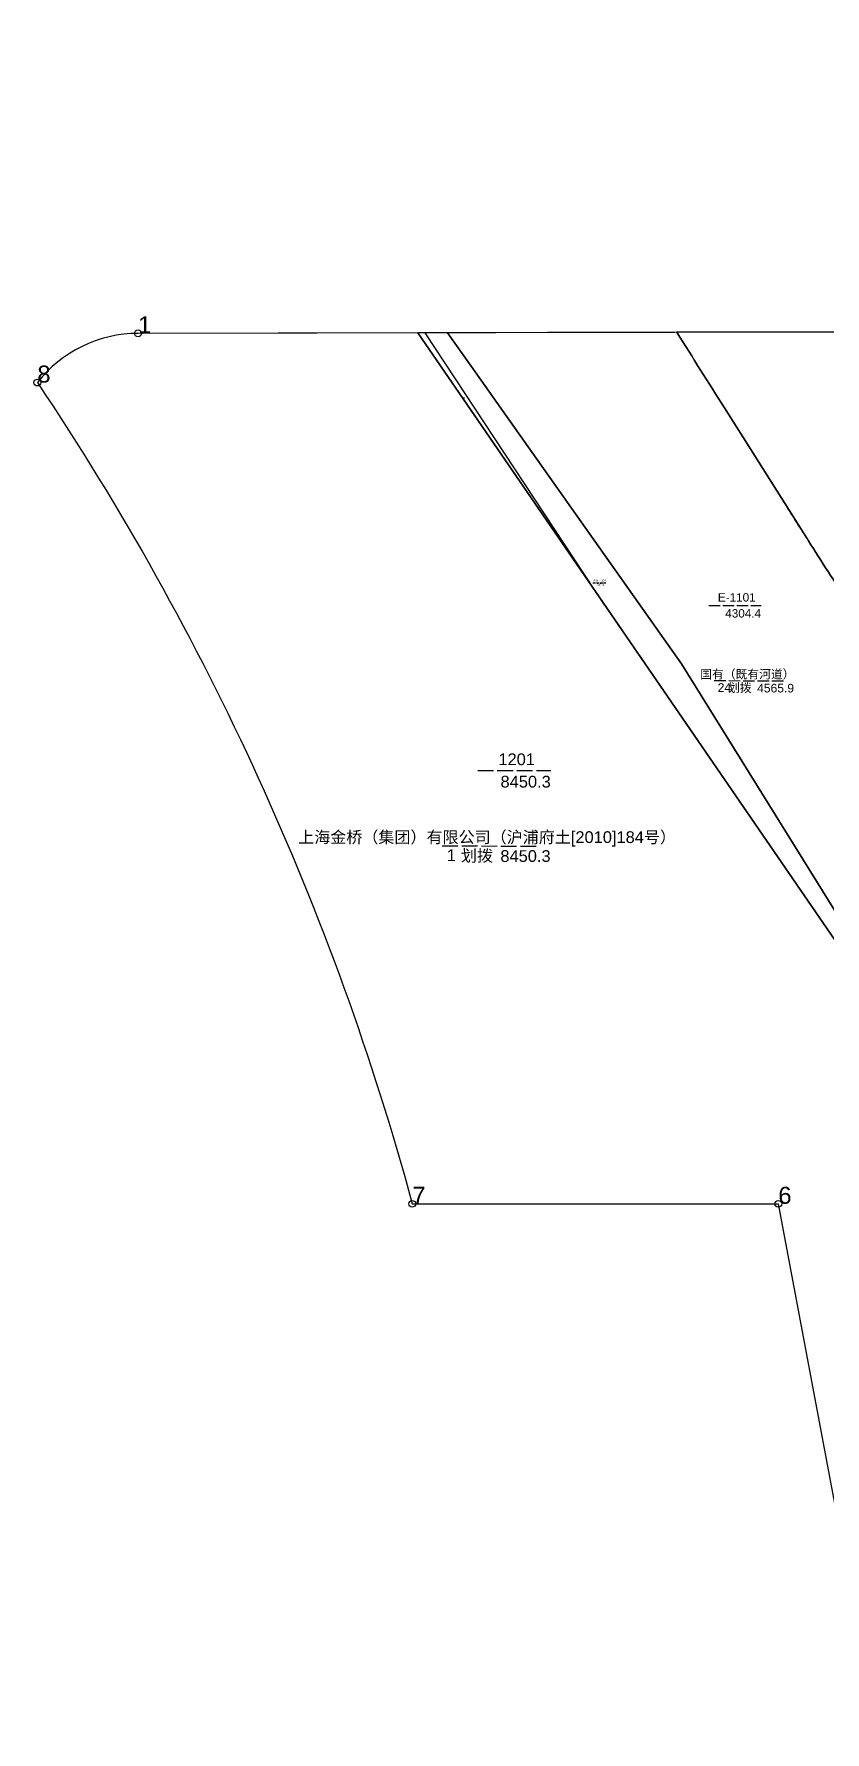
# Model space of a CAD drawing. Header units: metres. Extents: x 15788 to 16056, y 1027 to 1229.
# Drawn here: x 15787.7 to 15880.5, y 1027.5 to 1226.8 of the extents above; entities that cross this region are included whole.
import ezdxf
from ezdxf.enums import TextEntityAlignment as Align

# ---------------------------------------------------------------- set-up
doc = ezdxf.new("R2010")
doc.units = ezdxf.units.M
doc.linetypes.add('XX82', pattern=[5, 4, -1])
for name, color, linetype in [('js_close', 100, 'Continuous'), ('js_jzd', 7, 'Continuous'), ('kc_close', 5, 'Continuous'), ('kc_dw', 2, 'Continuous'), ('kc_gh', 4, 'Continuous'), ('kc_jt', 181, 'Continuous')]:
    doc.layers.add(name, color=color, linetype=linetype)
doc.styles.add('st_h', font='txt.shx', dxfattribs={"bigfont": 'hztxt.shx'})
doc.styles.get("Standard").update_dxf_attribs({"font": 'arial.ttf'})

# ---------------------------------------------------------------- blocks, each defined once
blk = doc.blocks.new('emap_yt')
at = {"linetype": 'XX82'}
blk.add_line((-8.85, -2.29), (9.84, -2.29), dxfattribs=at)
at = {"style": 'st_h', "flags": 1}
for tag, p in [('用地类型', (10.38, 14.54)), ('单位序号', (10.38, 8.97)), ('规划序号', (11.72, 4.65)), ('勘测类型', (32.53, 3.82)), ('规划用途', (13.17, -0.63)), ('单位名', (33.37, -1.89)), ('原宗地号', (12.74, -5.65)), ('权属', (34.06, -8.15)), ('勘测序号', (12.47, -10.52)), ('新宗地号', (30.96, -14.82))]:
    blk.add_attdef(tag, p, '', height=4.38, dxfattribs=at)
blk.add_attdef('原来用途', text='', height=3).set_placement((1.09, -0.92), align=Align.CENTER)
blk.add_attdef('面积', (-3.03, -6.64), '', height=3)
at = {"linetype": 'XX82', "style": 'st_h', "flags": 1}
blk.add_attdef('街道号', (12.81, -14.59), '', height=4.38, dxfattribs=at)
at = {"linetype": 'XX82', "flags": 1}
for tag, p in [('所有权人', (14.13, -19.59)), ('地块名称', (14.61, -23.59)), ('所有权宗地号', (20.05, -28.7)), ('地块号', (20.37, -33.65))]:
    blk.add_attdef(tag, p, '', height=2.5, dxfattribs=at)
blk = doc.blocks.new('emap_dw')
at = {"linetype": 'XX82'}
blk.add_line((-18.54, -0.17), (6.21, -0.28), dxfattribs=at)
at = {"flags": 1}
for tag, p in [('街道号', (13.79, 22.59)), ('原宗地号', (16.86, 15.47)), ('勘测序号', (32.57, -2.5)), ('权属', (33.71, -10.75))]:
    blk.add_attdef(tag, p, '', height=3, dxfattribs=at)
at = {"linetype": 'XX82', "flags": 1}
for tag, p in [('所有权人', (20.82, 10.03)), ('地块名称', (24.88, 4.33)), ('所有权宗地号', (23.73, -14.03)), ('地块号', (24.5, -18.84))]:
    blk.add_attdef(tag, p, '', height=3, dxfattribs=at)
blk.add_attdef('单位名', text='', height=3).set_placement((-7.07, 0.54), align=Align.CENTER)
for tag, p in [('单位序号', (-17.37, -4.09)), ('用地类型', (-13.76, -4.19)), ('面积', (-3.68, -4.29))]:
    blk.add_attdef(tag, p, '', height=3)

msp = doc.modelspace()

# ---------------------------------------------------------------- linework, layer by layer
at = {"layer": 'js_close', "flags": 128}
msp.add_lwpolyline([(16054.5, 1226.81, -0.24693), (15988.65, 1192.02), (15799.9, 1191.67, 0.230628), (15788.09, 1185.89, -0.08141), (15832.06, 1089.5), (15874.98, 1089.5), (15886.62, 1027.5), (16054.5, 1027.5)], format="xyb", close=True, dxfattribs=at)
at = {"layer": 'js_jzd'}
for centre in [(15799.9, 1191.67), (15799.9, 1191.67), (15788.09, 1185.89), (15832.06, 1089.5), (15874.98, 1089.5)]:
    msp.add_circle(centre, 0.4, dxfattribs=at)
at = {"layer": 'kc_close', "color": 3, "flags": 128}
msp.add_lwpolyline([(15832.06, 1089.5), (15874.98, 1089.5), (15886.62, 1027.5), (16054.5, 1027.5), (16054.5, 1226.81, -0.24693), (15988.65, 1192.02), (15799.9, 1191.67, 0.230628), (15788.09, 1185.89, -0.08141)], format="xyb", close=True, dxfattribs=at)
at = {"layer": 'kc_dw', "flags": 128}
for points in [[(15957.71, 1183.24), (15952.76, 1191.95), (15863.07, 1191.79, -0.000225), (15868.67, 1182.92), (15875.77, 1171.67), (15878.52, 1167.3, 0.003573), (15883.14, 1160.11), (15898.79, 1138.43), (15962.48, 1166.86)], [(15832.69, 1191.73), (15799.9, 1191.67, 0.230628), (15788.09, 1185.89, -0.08141), (15832.06, 1089.5), (15874.98, 1089.5), (15886.62, 1027.5), (15943.27, 1027.5), (15886.92, 1117.98), (15884.24, 1116.63)], [(15863.07, 1191.79), (15832.69, 1191.73), (15884.24, 1116.63), (15886.92, 1117.98), (15943.27, 1027.5), (15970.04, 1027.5), (15939.8, 1078.87), (15933.82, 1089.03), (15932.52, 1089.44), (15929.33, 1090.44), (15898.7, 1136.99), (15897.99, 1138.07, 0.002094), (15895.15, 1142.39, 0.005018), (15893.94, 1144.17, 0.001011), (15888.96, 1151.38, -0.003965), (15887.73, 1153.17, -0.003732), (15883.14, 1160.11, -0.003573), (15878.52, 1167.3, -0.000267), (15875.77, 1171.67), (15868.67, 1182.92, 0.000225)]]:
    msp.add_lwpolyline(points, format="xyb", close=True, dxfattribs=at)
at = {"layer": 'kc_gh', "flags": 128}
msp.add_lwpolyline([(16054.5, 1226.81, -0.24693), (15988.65, 1192.02), (15799.9, 1191.67, 0.230628), (15788.09, 1185.89, -0.08141), (15832.06, 1089.5), (15874.98, 1089.5), (15886.62, 1027.5), (16054.5, 1027.5)], format="xyb", close=True, dxfattribs=at)
at = {"layer": 'kc_jt', "flags": 128}
for points in [[(15957.71, 1183.24), (15952.76, 1191.95), (15863.07, 1191.79, -0.000225), (15868.67, 1182.92), (15875.77, 1171.67), (15878.52, 1167.3, 0.003573), (15883.14, 1160.11), (15898.79, 1138.43), (15962.48, 1166.86)], [(15832.69, 1191.73), (15799.9, 1191.67, 0.230628), (15788.09, 1185.89, -0.08141), (15832.06, 1089.5), (15874.98, 1089.5), (15886.62, 1027.5), (15943.27, 1027.5), (15886.92, 1117.98), (15884.24, 1116.63)], [(15863.07, 1191.79), (15836.19, 1191.74), (15838.97, 1187.81), (15863.63, 1152.86), (15885.68, 1117.35), (15886.92, 1117.98), (15943.27, 1027.5), (15970.04, 1027.5), (15957.89, 1048.13), (15939.8, 1078.87), (15933.82, 1089.03), (15932.52, 1089.44), (15929.33, 1090.44), (15898.7, 1136.99), (15897.99, 1138.07, 0.002094), (15895.15, 1142.39, 0.005018), (15893.94, 1144.17, 0.001011), (15888.96, 1151.38, -0.003965), (15887.73, 1153.17, -0.003732), (15883.14, 1160.11, -0.003573), (15878.52, 1167.3, -0.000267), (15875.77, 1171.67), (15868.67, 1182.92, 0.000225)]]:
    msp.add_lwpolyline(points, format="xyb", close=True, dxfattribs=at)
for points in [[(15838.97, 1187.81), (15836.19, 1191.74), (15832.69, 1191.73), (15884.24, 1116.63), (15885.68, 1117.35), (15863.63, 1152.86)], [(15833.57, 1191.73), (15832.69, 1191.73), (15854.59, 1159.82)]]:
    msp.add_lwpolyline(points, close=True, dxfattribs=at)

# ---------------------------------------------------------------- block references
at = {"layer": 'kc_dw'}
for p, xscale, yscale, zscale, values in [((15873.74, 1150.97), 0.3378559903617601, 0.3378559903617601, 0.3378559903617601, {'单位名': '国有（既有河道）', '单位序号': '24', '用地类型': '划拨', '面积': '4565.9'}), ((15844.08, 1131.6), 0.4596283900267999, 0.4596283900267999, 0.4596283900267999, {'单位名': '上海金桥（集团）有限公司（沪浦府土[2010]184号）', '单位序号': '1', '用地类型': '划拨', '面积': '8450.3'})]:
    msp.add_blockref('emap_dw', p, dxfattribs=dict(at, xscale=xscale, yscale=yscale, zscale=zscale)).add_auto_attribs(values)
at = {"layer": 'kc_jt'}
for p, xscale, yscale, zscale, values in [((15838.15, 1184.11), 0.00944295029829, 0.00944295029829, 0.00944295029829, {'面积': '14.1', '原来用途': 'N-0101'}), ((15853.94, 1162.58), 0.08084921142569, 0.08084921142569, 0.08084921142569, {'面积': '247.4', '原来用途': 'S31-1005'}), ((15869.75, 1160.49), 0.3280397464259, 0.3280397464259, 0.3280397464259, {'面积': '4304.4', '原来用途': 'E-1101'}), ((15843.8, 1141.41), 0.4596283900267999, 0.4596283900267999, 0.4596283900267999, {'面积': '8450.3', '原来用途': '1201'})]:
    msp.add_blockref('emap_yt', p, dxfattribs=dict(at, xscale=xscale, yscale=yscale, zscale=zscale)).add_auto_attribs(values)

# ---------------------------------------------------------------- texts
at = {"layer": 'js_jzd'}
for s, p in [('1', (15799.9, 1191.67)), ('1', (15799.9, 1191.67)), ('8', (15788.09, 1185.89)), ('7', (15832.06, 1089.5)), ('6', (15874.98, 1089.5))]:
    msp.add_text(s, height=2, dxfattribs=at).set_placement(p)

doc.saveas('drawing.dxf')
